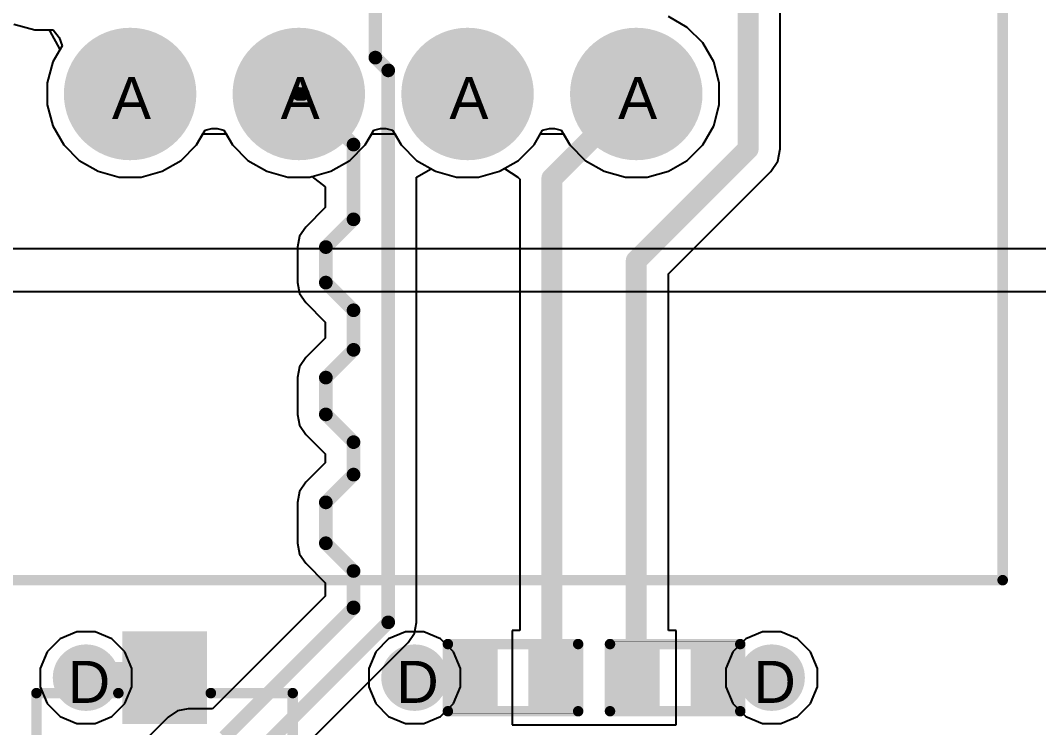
# Model space of a CAD drawing. Header units: inches. Extents: x 0 to 5401, y 0 to 5414.
# Drawn here: x 73.24 to 85.55, y 100.02 to 108.58 of the extents above; entities that cross this region are included whole.
import ezdxf

# ---------------------------------------------------------------- set-up
doc = ezdxf.new("R2010")
doc.units = ezdxf.units.IN
for name, color, linetype in [('Bottom Layer', 5, 'Continuous'), ('Bottom Solder', 6, 'Continuous'), ('Drill Drawing', 1, 'Continuous'), ('Layer 1', 16, 'Continuous'), ('Layer 2', 76, 'Continuous'), ('Multi-Layer', 9, 'Continuous'), ('Pad Holes', 156, 'Continuous'), ('Top Layer', 1, 'Continuous'), ('Top Overlay', 2, 'Continuous'), ('Top Paste', 8, 'Continuous'), ('Top Solder', 216, 'Continuous'), ('Via Holes', 16, 'Continuous')]:
    doc.layers.add(name, color=color, linetype=linetype)
doc.styles.add('Arial', font='', dxfattribs={"height": 0.2})
doc.styles.get('Arial').set_extended_font_data('Arial')

# ---------------------------------------------------------------- blocks, each defined once
blk = doc.blocks.new('R___0402_123')
at = {"layer": 'Top Layer'}
for points in [[(-0.699, -0.318), (-0.699, 0.318), (-0.241, 0.318), (-0.241, -0.318)], [(0.241, -0.318), (0.241, 0.318), (0.699, 0.318), (0.699, -0.318)]]:
    blk.add_hatch(color=1, dxfattribs=at).paths.add_polyline_path(points)
at = {"layer": 'Top Paste'}
for points in [[(-0.699, -0.318), (-0.699, 0.318), (-0.241, 0.318), (-0.241, -0.318)], [(0.241, -0.318), (0.241, 0.318), (0.699, 0.318), (0.699, -0.318)]]:
    blk.add_hatch(color=8, dxfattribs=at).paths.add_polyline_path(points)
at = {"layer": 'Top Solder'}
for points in [[(-0.754, -0.373), (-0.754, 0.373), (-0.186, 0.373), (-0.186, -0.373)], [(0.186, -0.373), (0.186, 0.373), (0.754, 0.373), (0.754, -0.373)]]:
    blk.add_hatch(color=216, dxfattribs=at).paths.add_polyline_path(points)
at = {"layer": 'Top Overlay'}
for points in [[(-0.787, -0.406, 0.127, 0.127, 0), (-0.787, 0.406, 0.127, 0.127, 0)], [(-0.787, 0.406, 0.127, 0.127, 0), (0.787, 0.406, 0.127, 0.127, 0)], [(0.787, -0.406, 0.127, 0.127, 0), (0.787, 0.406, 0.127, 0.127, 0)], [(-0.787, -0.406, 0.127, 0.127, 0), (0.787, -0.406, 0.127, 0.127, 0)], [(-0.813, -0.432, 0.00323, 0.00323, 0), (0.813, -0.432, 0.00323, 0.00323, 0)]]:
    blk.add_lwpolyline(points, format="xyseb", dxfattribs=at)
for points in [[(-0.819, 0.406, 0.0635, 0.0635, 1), (-0.756, 0.406, 0.0635, 0.0635, 1)], [(-0.819, 0.406, 0.0635, 0.0635, 1), (-0.756, 0.406, 0.0635, 0.0635, 1)], [(0.756, 0.406, 0.0635, 0.0635, 1), (0.819, 0.406, 0.0635, 0.0635, 1)], [(0.756, 0.406, 0.0635, 0.0635, 1), (0.819, 0.406, 0.0635, 0.0635, 1)], [(-0.819, -0.406, 0.0635, 0.0635, 1), (-0.756, -0.406, 0.0635, 0.0635, 1)], [(-0.819, -0.406, 0.0635, 0.0635, 1), (-0.756, -0.406, 0.0635, 0.0635, 1)], [(0.756, -0.406, 0.0635, 0.0635, 1), (0.819, -0.406, 0.0635, 0.0635, 1)], [(0.756, -0.406, 0.0635, 0.0635, 1), (0.819, -0.406, 0.0635, 0.0635, 1)], [(-0.814, -0.432, 0.00161, 0.00161, 1), (-0.812, -0.432, 0.00161, 0.00161, 1)], [(0.812, -0.432, 0.00161, 0.00161, 1), (0.814, -0.432, 0.00161, 0.00161, 1)]]:
    blk.add_lwpolyline(points, format="xyseb", close=True, dxfattribs=at)
blk = doc.blocks.new('R___0402_124')
at = {"layer": 'Top Layer'}
for points in [[(-0.699, -0.318), (-0.699, 0.318), (-0.241, 0.318), (-0.241, -0.318)], [(0.241, -0.318), (0.241, 0.318), (0.699, 0.318), (0.699, -0.318)]]:
    blk.add_hatch(color=1, dxfattribs=at).paths.add_polyline_path(points)
at = {"layer": 'Top Paste'}
for points in [[(-0.699, -0.318), (-0.699, 0.318), (-0.241, 0.318), (-0.241, -0.318)], [(0.241, -0.318), (0.241, 0.318), (0.699, 0.318), (0.699, -0.318)]]:
    blk.add_hatch(color=8, dxfattribs=at).paths.add_polyline_path(points)
at = {"layer": 'Top Solder'}
for points in [[(-0.754, -0.373), (-0.754, 0.373), (-0.186, 0.373), (-0.186, -0.373)], [(0.186, -0.373), (0.186, 0.373), (0.754, 0.373), (0.754, -0.373)]]:
    blk.add_hatch(color=216, dxfattribs=at).paths.add_polyline_path(points)
at = {"layer": 'Top Overlay'}
for points in [[(-0.787, 0.406, 0.127, 0.127, 0), (-0.787, -0.406, 0.127, 0.127, 0)], [(0.787, 0.406, 0.127, 0.127, 0), (-0.787, 0.406, 0.127, 0.127, 0)], [(0.787, 0.406, 0.127, 0.127, 0), (0.787, -0.406, 0.127, 0.127, 0)], [(0.787, -0.406, 0.127, 0.127, 0), (-0.787, -0.406, 0.127, 0.127, 0)], [(0.813, -0.432, 0.00323, 0.00323, 0), (-0.813, -0.432, 0.00323, 0.00323, 0)]]:
    blk.add_lwpolyline(points, format="xyseb", dxfattribs=at)
for points in [[(-0.819, 0.406, 0.0635, 0.0635, 1), (-0.756, 0.406, 0.0635, 0.0635, 1)], [(-0.819, 0.406, 0.0635, 0.0635, 1), (-0.756, 0.406, 0.0635, 0.0635, 1)], [(0.756, 0.406, 0.0635, 0.0635, 1), (0.819, 0.406, 0.0635, 0.0635, 1)], [(0.756, 0.406, 0.0635, 0.0635, 1), (0.819, 0.406, 0.0635, 0.0635, 1)], [(-0.819, -0.406, 0.0635, 0.0635, 1), (-0.756, -0.406, 0.0635, 0.0635, 1)], [(-0.819, -0.406, 0.0635, 0.0635, 1), (-0.756, -0.406, 0.0635, 0.0635, 1)], [(0.756, -0.406, 0.0635, 0.0635, 1), (0.819, -0.406, 0.0635, 0.0635, 1)], [(0.756, -0.406, 0.0635, 0.0635, 1), (0.819, -0.406, 0.0635, 0.0635, 1)], [(-0.814, -0.432, 0.00161, 0.00161, 1), (-0.812, -0.432, 0.00161, 0.00161, 1)], [(0.812, -0.432, 0.00161, 0.00161, 1), (0.814, -0.432, 0.00161, 0.00161, 1)]]:
    blk.add_lwpolyline(points, format="xyseb", close=True, dxfattribs=at)
blk = doc.blocks.new('X12ADIWA3DY1027_190')
at = {"layer": 'Bottom Layer'}
h = blk.add_hatch(color=5, dxfattribs=at)
edge = h.paths.add_edge_path()
edge.add_arc((-3.57, 2.16), 0.75, 0, 360)
h = blk.add_hatch(color=5, dxfattribs=at)
edge = h.paths.add_edge_path()
edge.add_arc((-1.53, 2.16), 0.75, 0, 360)
h = blk.add_hatch(color=5, dxfattribs=at)
edge = h.paths.add_edge_path()
edge.add_arc((0.51, 2.16), 0.75, 0, 360)
h = blk.add_hatch(color=5, dxfattribs=at)
edge = h.paths.add_edge_path()
edge.add_arc((2.55, 2.16), 0.75, 0, 360)
at = {"layer": 'Bottom Solder'}
h = blk.add_hatch(color=6, dxfattribs=at)
edge = h.paths.add_edge_path()
edge.add_arc((-3.57, 2.16), 0.801, 0, 360)
h = blk.add_hatch(color=6, dxfattribs=at)
edge = h.paths.add_edge_path()
edge.add_arc((-1.53, 2.16), 0.801, 0, 360)
h = blk.add_hatch(color=6, dxfattribs=at)
edge = h.paths.add_edge_path()
edge.add_arc((0.51, 2.16), 0.801, 0, 360)
h = blk.add_hatch(color=6, dxfattribs=at)
edge = h.paths.add_edge_path()
edge.add_arc((2.55, 2.16), 0.801, 0, 360)
at = {"layer": 'Layer 1'}
h = blk.add_hatch(color=16, dxfattribs=at)
edge = h.paths.add_edge_path()
edge.add_arc((-3.57, 2.16), 0.75, 0, 360)
h = blk.add_hatch(color=16, dxfattribs=at)
edge = h.paths.add_edge_path()
edge.add_arc((-1.53, 2.16), 0.75, 0, 360)
h = blk.add_hatch(color=16, dxfattribs=at)
edge = h.paths.add_edge_path()
edge.add_arc((0.51, 2.16), 0.75, 0, 360)
h = blk.add_hatch(color=16, dxfattribs=at)
edge = h.paths.add_edge_path()
edge.add_arc((2.55, 2.16), 0.75, 0, 360)
at = {"layer": 'Layer 2'}
h = blk.add_hatch(color=76, dxfattribs=at)
edge = h.paths.add_edge_path()
edge.add_arc((-3.57, 2.16), 0.75, 0, 360)
h = blk.add_hatch(color=76, dxfattribs=at)
edge = h.paths.add_edge_path()
edge.add_arc((-1.53, 2.16), 0.75, 0, 360)
h = blk.add_hatch(color=76, dxfattribs=at)
edge = h.paths.add_edge_path()
edge.add_arc((0.51, 2.16), 0.75, 0, 360)
h = blk.add_hatch(color=76, dxfattribs=at)
edge = h.paths.add_edge_path()
edge.add_arc((2.55, 2.16), 0.75, 0, 360)
at = {"layer": 'Multi-Layer'}
h = blk.add_hatch(color=9, dxfattribs=at)
edge = h.paths.add_edge_path()
edge.add_arc((-3.57, 2.16), 0.75, 0, 360)
h = blk.add_hatch(color=9, dxfattribs=at)
edge = h.paths.add_edge_path()
edge.add_arc((-1.53, 2.16), 0.75, 0, 360)
h = blk.add_hatch(color=9, dxfattribs=at)
edge = h.paths.add_edge_path()
edge.add_arc((0.51, 2.16), 0.75, 0, 360)
h = blk.add_hatch(color=9, dxfattribs=at)
edge = h.paths.add_edge_path()
edge.add_arc((2.55, 2.16), 0.75, 0, 360)
at = {"layer": 'Pad Holes'}
h = blk.add_hatch(color=7, dxfattribs=at)
edge = h.paths.add_edge_path()
edge.add_arc((-3.57, 2.16), 0.45, 0, 360)
h = blk.add_hatch(color=7, dxfattribs=at)
edge = h.paths.add_edge_path()
edge.add_arc((-1.53, 2.16), 0.45, 0, 360)
h = blk.add_hatch(color=7, dxfattribs=at)
edge = h.paths.add_edge_path()
edge.add_arc((0.51, 2.16), 0.45, 0, 360)
h = blk.add_hatch(color=7, dxfattribs=at)
edge = h.paths.add_edge_path()
edge.add_arc((2.55, 2.16), 0.45, 0, 360)
at = {"layer": 'Top Layer'}
h = blk.add_hatch(color=1, dxfattribs=at)
edge = h.paths.add_edge_path()
edge.add_arc((-3.57, 2.16), 0.75, 0, 360)
h = blk.add_hatch(color=1, dxfattribs=at)
edge = h.paths.add_edge_path()
edge.add_arc((-1.53, 2.16), 0.75, 0, 360)
h = blk.add_hatch(color=1, dxfattribs=at)
edge = h.paths.add_edge_path()
edge.add_arc((0.51, 2.16), 0.75, 0, 360)
h = blk.add_hatch(color=1, dxfattribs=at)
edge = h.paths.add_edge_path()
edge.add_arc((2.55, 2.16), 0.75, 0, 360)
at = {"layer": 'Top Solder'}
h = blk.add_hatch(color=216, dxfattribs=at)
edge = h.paths.add_edge_path()
edge.add_arc((-3.57, 2.16), 0.801, 0, 360)
h = blk.add_hatch(color=216, dxfattribs=at)
edge = h.paths.add_edge_path()
edge.add_arc((-1.53, 2.16), 0.801, 0, 360)
h = blk.add_hatch(color=216, dxfattribs=at)
edge = h.paths.add_edge_path()
edge.add_arc((0.51, 2.16), 0.801, 0, 360)
h = blk.add_hatch(color=216, dxfattribs=at)
edge = h.paths.add_edge_path()
edge.add_arc((2.55, 2.16), 0.801, 0, 360)
at = {"layer": 'Top Overlay'}
for points in [[(-8.001, 8.04, 0.127, 0.127, 0), (-8.001, -1.402, 0.127, 0.127, 0)], [(8, 8.04, 0.127, 0.127, 0), (-8, 8.04, 0.127, 0.127, 0)]]:
    blk.add_lwpolyline(points, format="xyseb", dxfattribs=at)
for points in [[(-8.033, 8.04, 0.0635, 0.0635, 1), (-7.969, 8.04, 0.0635, 0.0635, 1)], [(-8.032, 8.04, 0.0635, 0.0635, 1), (-7.968, 8.04, 0.0635, 0.0635, 1)]]:
    blk.add_lwpolyline(points, format="xyseb", close=True, dxfattribs=at)
blk = doc.blocks.new('SOT_23_221')
at = {"layer": 'Top Layer'}
for points in [[(-0.41, 1.46), (0.41, 1.46), (0.41, 0.54), (-0.41, 0.54)], [(-1.36, -0.54), (-0.54, -0.54), (-0.54, -1.46), (-1.36, -1.46)], [(0.54, -0.54), (1.36, -0.54), (1.36, -1.46), (0.54, -1.46)]]:
    blk.add_hatch(color=1, dxfattribs=at).paths.add_polyline_path(points)
at = {"layer": 'Top Paste'}
for points in [[(-0.41, 1.46), (0.41, 1.46), (0.41, 0.54), (-0.41, 0.54)], [(-1.36, -0.54), (-0.54, -0.54), (-0.54, -1.46), (-1.36, -1.46)], [(0.54, -0.54), (1.36, -0.54), (1.36, -1.46), (0.54, -1.46)]]:
    blk.add_hatch(color=8, dxfattribs=at).paths.add_polyline_path(points)
at = {"layer": 'Top Solder'}
for points in [[(-0.512, 1.562), (0.512, 1.562), (0.512, 0.438), (-0.512, 0.438)], [(-1.462, -0.438), (-0.438, -0.438), (-0.438, -1.562), (-1.462, -1.562)], [(0.438, -0.438), (1.462, -0.438), (1.462, -1.562), (0.438, -1.562)]]:
    blk.add_hatch(color=216, dxfattribs=at).paths.add_polyline_path(points)
at = {"layer": 'Top Overlay'}
for points in [[(-1.549, -0.584, 0.127, 0.127, 0), (-1.549, 0.813, 0.127, 0.127, 0)], [(-1.549, 0.813, 0.127, 0.127, 0), (-0.559, 0.813, 0.127, 0.127, 0)], [(0.559, 0.813, 0.127, 0.127, 0), (1.549, 0.813, 0.127, 0.127, 0)], [(1.549, -0.584, 0.127, 0.127, 0), (1.549, 0.813, 0.127, 0.127, 0)], [(-0.33, -0.787, 0.127, 0.127, 0), (0.33, -0.787, 0.127, 0.127, 0)], [(-1.676, -1.041, 0.127, 0.127, 0), (-1.549, -1.168, 0.127, 0.127, 0)], [(-1.676, -1.295, 0.127, 0.127, 0), (-1.676, -1.041, 0.127, 0.127, 0)], [(-1.676, -1.295, 0.127, 0.127, 0), (-1.549, -1.168, 0.127, 0.127, 0)]]:
    blk.add_lwpolyline(points, format="xyseb", dxfattribs=at)
for points in [[(-1.581, 0.813, 0.0635, 0.0635, 1), (-1.518, 0.813, 0.0635, 0.0635, 1)], [(-1.581, 0.813, 0.0635, 0.0635, 1), (-1.518, 0.813, 0.0635, 0.0635, 1)], [(-0.591, 0.813, 0.0635, 0.0635, 1), (-0.527, 0.813, 0.0635, 0.0635, 1)], [(0.527, 0.813, 0.0635, 0.0635, 1), (0.591, 0.813, 0.0635, 0.0635, 1)], [(1.518, 0.813, 0.0635, 0.0635, 1), (1.581, 0.813, 0.0635, 0.0635, 1)], [(1.518, 0.813, 0.0635, 0.0635, 1), (1.581, 0.813, 0.0635, 0.0635, 1)], [(-1.581, -0.584, 0.0635, 0.0635, 1), (-1.518, -0.584, 0.0635, 0.0635, 1)], [(1.518, -0.584, 0.0635, 0.0635, 1), (1.581, -0.584, 0.0635, 0.0635, 1)], [(-0.362, -0.787, 0.0635, 0.0635, 1), (-0.298, -0.787, 0.0635, 0.0635, 1)], [(0.298, -0.787, 0.0635, 0.0635, 1), (0.362, -0.787, 0.0635, 0.0635, 1)], [(-1.708, -1.041, 0.0635, 0.0635, 1), (-1.645, -1.041, 0.0635, 0.0635, 1)], [(-1.708, -1.041, 0.0635, 0.0635, 1), (-1.645, -1.041, 0.0635, 0.0635, 1)], [(-1.581, -1.168, 0.0635, 0.0635, 1), (-1.518, -1.168, 0.0635, 0.0635, 1)], [(-1.581, -1.168, 0.0635, 0.0635, 1), (-1.518, -1.168, 0.0635, 0.0635, 1)], [(-1.708, -1.295, 0.0635, 0.0635, 1), (-1.645, -1.295, 0.0635, 0.0635, 1)], [(-1.708, -1.295, 0.0635, 0.0635, 1), (-1.645, -1.295, 0.0635, 0.0635, 1)]]:
    blk.add_lwpolyline(points, format="xyseb", close=True, dxfattribs=at)

msp = doc.modelspace()

# ---------------------------------------------------------------- hatches: boundary and pattern name
at = {"layer": 'Bottom Layer'}
h = msp.add_hatch(color=5, dxfattribs=at)
edge = h.paths.add_edge_path()
edge.add_arc((74.031, 100.628), 0.3, 0, 360)
h = msp.add_hatch(color=5, dxfattribs=at)
edge = h.paths.add_edge_path()
edge.add_arc((78.003, 100.628), 0.3, 0, 360)
h = msp.add_hatch(color=5, dxfattribs=at)
edge = h.paths.add_edge_path()
edge.add_arc((82.321, 100.628), 0.3, 0, 360)
at = {"layer": 'Bottom Solder'}
h = msp.add_hatch(color=6, dxfattribs=at)
edge = h.paths.add_edge_path()
edge.add_arc((74.031, 100.628), 0.402, 0, 360)
h = msp.add_hatch(color=6, dxfattribs=at)
edge = h.paths.add_edge_path()
edge.add_arc((78.003, 100.628), 0.402, 0, 360)
h = msp.add_hatch(color=6, dxfattribs=at)
edge = h.paths.add_edge_path()
edge.add_arc((82.321, 100.628), 0.402, 0, 360)
at = {"layer": 'Layer 1'}
h = msp.add_hatch(color=16, dxfattribs=at)
edge = h.paths.add_edge_path()
edge.add_arc((74.031, 100.628), 0.3, 0, 360)
h = msp.add_hatch(color=16, dxfattribs=at)
edge = h.paths.add_edge_path()
edge.add_arc((78.003, 100.628), 0.3, 0, 360)
h = msp.add_hatch(color=16, dxfattribs=at)
edge = h.paths.add_edge_path()
edge.add_arc((82.321, 100.628), 0.3, 0, 360)
at = {"layer": 'Layer 2'}
h = msp.add_hatch(color=76, dxfattribs=at)
edge = h.paths.add_edge_path()
edge.add_arc((74.031, 100.628), 0.3, 0, 360)
h = msp.add_hatch(color=76, dxfattribs=at)
edge = h.paths.add_edge_path()
edge.add_arc((78.003, 100.628), 0.3, 0, 360)
h = msp.add_hatch(color=76, dxfattribs=at)
edge = h.paths.add_edge_path()
edge.add_arc((82.321, 100.628), 0.3, 0, 360)
at = {"layer": 'Top Layer'}
h = msp.add_hatch(color=1, dxfattribs=at)
edge = h.paths.add_edge_path()
edge.add_arc((74.031, 100.628), 0.3, 0, 360)
h = msp.add_hatch(color=1, dxfattribs=at)
edge = h.paths.add_edge_path()
edge.add_arc((78.003, 100.628), 0.3, 0, 360)
h = msp.add_hatch(color=1, dxfattribs=at)
edge = h.paths.add_edge_path()
edge.add_arc((82.321, 100.628), 0.3, 0, 360)
at = {"layer": 'Top Solder'}
h = msp.add_hatch(color=216, dxfattribs=at)
edge = h.paths.add_edge_path()
edge.add_arc((74.031, 100.628), 0.402, 0, 360)
h = msp.add_hatch(color=216, dxfattribs=at)
edge = h.paths.add_edge_path()
edge.add_arc((78.003, 100.628), 0.402, 0, 360)
h = msp.add_hatch(color=216, dxfattribs=at)
edge = h.paths.add_edge_path()
edge.add_arc((82.321, 100.628), 0.402, 0, 360)
at = {"layer": 'Via Holes'}
h = msp.add_hatch(color=7, dxfattribs=at)
edge = h.paths.add_edge_path()
edge.add_arc((74.031, 100.628), 0.15, 0, 360)
h = msp.add_hatch(color=7, dxfattribs=at)
edge = h.paths.add_edge_path()
edge.add_arc((78.003, 100.628), 0.15, 0, 360)
h = msp.add_hatch(color=7, dxfattribs=at)
edge = h.paths.add_edge_path()
edge.add_arc((82.321, 100.628), 0.15, 0, 360)

# ---------------------------------------------------------------- linework, layer by layer
at = {"layer": 'Bottom Layer'}
for p, q in [((81.301, 108.491), (81.072, 108.623)), ((73.157, 108.532), (73.412, 108.463)), ((81.488, 108.304), (81.301, 108.491)), ((73.412, 108.463), (73.633, 108.463)), ((73.633, 108.463), (73.708, 108.37)), ((73.708, 108.37), (73.742, 108.27)), ((73.742, 108.27), (73.629, 108.075)), ((81.62, 108.075), (81.488, 108.304)), ((73.629, 108.075), (73.56, 107.82)), ((81.688, 107.82), (81.62, 108.075)), ((73.56, 107.82), (73.56, 107.555)), ((81.688, 107.555), (81.688, 107.82)), ((73.56, 107.555), (73.629, 107.3)), ((81.62, 107.3), (81.688, 107.555)), ((73.629, 107.3), (73.761, 107.071)), ((75.368, 107.071), (75.472, 107.251)), ((75.472, 107.251), (75.553, 107.271)), ((75.553, 107.271), (75.616, 107.271)), ((75.616, 107.271), (75.697, 107.251)), ((75.697, 107.251), (75.801, 107.071)), ((77.408, 107.071), (77.512, 107.251)), ((77.512, 107.251), (77.593, 107.271)), ((77.593, 107.271), (77.656, 107.271)), ((77.656, 107.271), (77.737, 107.251)), ((77.737, 107.251), (77.841, 107.071)), ((79.448, 107.071), (79.552, 107.251)), ((79.552, 107.251), (79.633, 107.271)), ((79.633, 107.271), (79.696, 107.271)), ((79.696, 107.271), (79.777, 107.251)), ((79.777, 107.251), (79.881, 107.071)), ((81.488, 107.071), (81.62, 107.3)), ((73.761, 107.071), (73.948, 106.884)), ((75.181, 106.884), (75.368, 107.071)), ((75.801, 107.071), (75.988, 106.884)), ((77.221, 106.884), (77.408, 107.071)), ((77.841, 107.071), (78.028, 106.884)), ((79.261, 106.884), (79.448, 107.071)), ((79.881, 107.071), (80.068, 106.884)), ((81.301, 106.884), (81.488, 107.071)), ((73.948, 106.884), (74.177, 106.752)), ((74.952, 106.752), (75.181, 106.884)), ((75.988, 106.884), (76.217, 106.752)), ((76.992, 106.752), (77.221, 106.884)), ((78.028, 106.884), (78.257, 106.752)), ((79.032, 106.752), (79.261, 106.884)), ((80.068, 106.884), (80.297, 106.752)), ((81.072, 106.752), (81.301, 106.884)), ((74.177, 106.752), (74.432, 106.683)), ((74.697, 106.683), (74.952, 106.752)), ((76.217, 106.752), (76.472, 106.683)), ((76.737, 106.683), (76.992, 106.752)), ((78.257, 106.752), (78.512, 106.683)), ((78.777, 106.683), (79.032, 106.752)), ((80.297, 106.752), (80.552, 106.683)), ((80.817, 106.683), (81.072, 106.752)), ((74.432, 106.683), (74.697, 106.683)), ((76.472, 106.683), (76.737, 106.683)), ((78.512, 106.683), (78.777, 106.683)), ((80.552, 106.683), (80.817, 106.683))]:
    msp.add_line(p, q, dxfattribs=at)
at = {"layer": 'Layer 1'}
for p, q in [((81.301, 108.491), (81.072, 108.623)), ((73.157, 108.532), (73.412, 108.463)), ((81.488, 108.304), (81.301, 108.491)), ((73.412, 108.463), (73.573, 108.463)), ((73.573, 108.463), (73.593, 108.447)), ((73.593, 108.447), (73.712, 108.232)), ((73.712, 108.232), (73.714, 108.222)), ((81.62, 108.075), (81.488, 108.304)), ((73.714, 108.222), (73.629, 108.075)), ((73.629, 108.075), (73.56, 107.82)), ((81.688, 107.82), (81.62, 108.075)), ((73.56, 107.82), (73.56, 107.555)), ((81.688, 107.555), (81.688, 107.82)), ((73.56, 107.555), (73.629, 107.3)), ((81.62, 107.3), (81.688, 107.555)), ((73.629, 107.3), (73.761, 107.071)), ((81.488, 107.071), (81.62, 107.3)), ((75.368, 107.071), (75.445, 107.204)), ((75.445, 107.204), (75.724, 107.204)), ((75.724, 107.204), (75.801, 107.071)), ((77.408, 107.071), (77.485, 107.204)), ((77.485, 107.204), (77.764, 107.204)), ((77.764, 107.204), (77.841, 107.071)), ((79.448, 107.071), (79.525, 107.204)), ((79.525, 107.204), (79.804, 107.204)), ((79.804, 107.204), (79.881, 107.071)), ((73.761, 107.071), (73.948, 106.884)), ((75.181, 106.884), (75.368, 107.071)), ((75.801, 107.071), (75.988, 106.884)), ((77.221, 106.884), (77.408, 107.071)), ((77.841, 107.071), (78.028, 106.884)), ((79.261, 106.884), (79.448, 107.071)), ((79.881, 107.071), (80.068, 106.884)), ((81.301, 106.884), (81.488, 107.071)), ((73.948, 106.884), (74.177, 106.752)), ((74.952, 106.752), (75.181, 106.884)), ((75.988, 106.884), (76.217, 106.752)), ((76.992, 106.752), (77.221, 106.884)), ((78.028, 106.884), (78.257, 106.752)), ((79.032, 106.752), (79.261, 106.884)), ((80.068, 106.884), (80.297, 106.752)), ((81.072, 106.752), (81.301, 106.884)), ((74.177, 106.752), (74.432, 106.683)), ((74.697, 106.683), (74.952, 106.752)), ((76.217, 106.752), (76.472, 106.683)), ((76.737, 106.683), (76.992, 106.752)), ((78.257, 106.752), (78.512, 106.683)), ((78.777, 106.683), (79.032, 106.752)), ((80.297, 106.752), (80.552, 106.683)), ((80.817, 106.683), (81.072, 106.752)), ((74.432, 106.683), (74.697, 106.683)), ((76.472, 106.683), (76.737, 106.683)), ((78.512, 106.683), (78.777, 106.683)), ((80.552, 106.683), (80.817, 106.683)), ((92.939, 105.816), (8.239, 105.816)), ((9.428, 105.298), (92.421, 105.298))]:
    msp.add_line(p, q, dxfattribs=at)
at = {"layer": 'Layer 2'}
for p, q in [((81.301, 108.491), (81.072, 108.623)), ((73.157, 108.532), (73.412, 108.463)), ((81.488, 108.304), (81.301, 108.491)), ((73.412, 108.463), (73.573, 108.463)), ((73.573, 108.463), (73.593, 108.447)), ((73.593, 108.447), (73.712, 108.232)), ((73.712, 108.232), (73.714, 108.222)), ((81.62, 108.075), (81.488, 108.304)), ((73.714, 108.222), (73.629, 108.075)), ((73.629, 108.075), (73.56, 107.82)), ((81.688, 107.82), (81.62, 108.075)), ((73.56, 107.82), (73.56, 107.555)), ((81.688, 107.555), (81.688, 107.82)), ((73.56, 107.555), (73.629, 107.3)), ((81.62, 107.3), (81.688, 107.555)), ((73.629, 107.3), (73.761, 107.071)), ((81.488, 107.071), (81.62, 107.3)), ((75.368, 107.071), (75.445, 107.204)), ((75.445, 107.204), (75.724, 107.204)), ((75.724, 107.204), (75.801, 107.071)), ((77.408, 107.071), (77.485, 107.204)), ((77.485, 107.204), (77.764, 107.204)), ((77.764, 107.204), (77.841, 107.071)), ((79.448, 107.071), (79.525, 107.204)), ((79.525, 107.204), (79.804, 107.204)), ((79.804, 107.204), (79.881, 107.071)), ((73.761, 107.071), (73.948, 106.884)), ((75.181, 106.884), (75.368, 107.071)), ((75.801, 107.071), (75.988, 106.884)), ((77.221, 106.884), (77.408, 107.071)), ((77.841, 107.071), (78.028, 106.884)), ((79.261, 106.884), (79.448, 107.071)), ((79.881, 107.071), (80.068, 106.884)), ((81.301, 106.884), (81.488, 107.071)), ((73.948, 106.884), (74.177, 106.752)), ((74.952, 106.752), (75.181, 106.884)), ((75.988, 106.884), (76.217, 106.752)), ((76.992, 106.752), (77.221, 106.884)), ((78.028, 106.884), (78.257, 106.752)), ((79.032, 106.752), (79.261, 106.884)), ((80.068, 106.884), (80.297, 106.752)), ((81.072, 106.752), (81.301, 106.884)), ((74.177, 106.752), (74.432, 106.683)), ((74.697, 106.683), (74.952, 106.752)), ((76.217, 106.752), (76.472, 106.683)), ((76.737, 106.683), (76.992, 106.752)), ((78.257, 106.752), (78.512, 106.683)), ((78.777, 106.683), (79.032, 106.752)), ((80.297, 106.752), (80.552, 106.683)), ((80.817, 106.683), (81.072, 106.752)), ((74.432, 106.683), (74.697, 106.683)), ((76.472, 106.683), (76.737, 106.683)), ((78.512, 106.683), (78.777, 106.683)), ((80.552, 106.683), (80.817, 106.683)), ((73.717, 101.098), (73.561, 100.942)), ((73.921, 101.182), (73.717, 101.098)), ((74.141, 101.182), (73.921, 101.182)), ((74.345, 101.098), (74.141, 101.182)), ((74.5, 100.942), (74.345, 101.098)), ((77.69, 101.098), (77.534, 100.942)), ((77.893, 101.182), (77.69, 101.098)), ((78.114, 101.182), (77.893, 101.182)), ((78.317, 101.098), (78.114, 101.182)), ((78.473, 100.942), (78.317, 101.098)), ((82.008, 101.098), (81.852, 100.942)), ((82.211, 101.182), (82.008, 101.098)), ((82.432, 101.182), (82.211, 101.182)), ((82.635, 101.098), (82.432, 101.182)), ((82.791, 100.942), (82.635, 101.098)), ((73.561, 100.942), (73.477, 100.738)), ((74.585, 100.738), (74.5, 100.942)), ((77.534, 100.942), (77.449, 100.738)), ((78.557, 100.738), (78.473, 100.942)), ((81.852, 100.942), (81.767, 100.738)), ((82.875, 100.738), (82.791, 100.942)), ((73.477, 100.738), (73.477, 100.518)), ((74.585, 100.518), (74.585, 100.738)), ((77.449, 100.738), (77.449, 100.518)), ((78.557, 100.518), (78.557, 100.738)), ((81.767, 100.738), (81.767, 100.518)), ((82.875, 100.518), (82.875, 100.738)), ((73.477, 100.518), (73.561, 100.314)), ((74.5, 100.314), (74.585, 100.518)), ((77.449, 100.518), (77.534, 100.314)), ((78.473, 100.314), (78.557, 100.518)), ((81.767, 100.518), (81.852, 100.314)), ((82.791, 100.314), (82.875, 100.518)), ((73.561, 100.314), (73.717, 100.159)), ((74.345, 100.159), (74.5, 100.314)), ((77.534, 100.314), (77.69, 100.159)), ((78.317, 100.159), (78.473, 100.314)), ((81.852, 100.314), (82.008, 100.159)), ((82.635, 100.159), (82.791, 100.314)), ((73.717, 100.159), (73.921, 100.074)), ((74.141, 100.074), (74.345, 100.159)), ((77.69, 100.159), (77.893, 100.074)), ((78.114, 100.074), (78.317, 100.159)), ((82.008, 100.159), (82.211, 100.074)), ((82.432, 100.074), (82.635, 100.159)), ((73.921, 100.074), (74.141, 100.074)), ((77.893, 100.074), (78.114, 100.074)), ((82.211, 100.074), (82.432, 100.074))]:
    msp.add_line(p, q, dxfattribs=at)
at = {"layer": 'Top Layer'}
for p, q in [((82.425, 107.023), (82.425, 109.01)), ((73.157, 108.532), (73.412, 108.463)), ((73.412, 108.463), (73.633, 108.463)), ((73.633, 108.463), (73.708, 108.37)), ((73.708, 108.37), (73.742, 108.27)), ((73.742, 108.27), (73.629, 108.075)), ((73.629, 108.075), (73.56, 107.82)), ((73.56, 107.82), (73.56, 107.555)), ((73.56, 107.555), (73.629, 107.3)), ((73.629, 107.3), (73.761, 107.071)), ((75.368, 107.071), (75.472, 107.251)), ((75.472, 107.251), (75.553, 107.271)), ((75.553, 107.271), (75.616, 107.271)), ((75.616, 107.271), (75.697, 107.251)), ((75.697, 107.251), (75.801, 107.071)), ((73.761, 107.071), (73.948, 106.884)), ((75.181, 106.884), (75.368, 107.071)), ((75.801, 107.071), (75.988, 106.884)), ((82.395, 106.874), (82.425, 107.023)), ((73.948, 106.884), (74.177, 106.752)), ((74.952, 106.752), (75.181, 106.884)), ((75.988, 106.884), (76.217, 106.752)), ((82.311, 106.748), (82.395, 106.874)), ((74.177, 106.752), (74.432, 106.683)), ((74.697, 106.683), (74.952, 106.752)), ((76.217, 106.752), (76.472, 106.683)), ((78.028, 106.681), (78.204, 106.782)), ((78.204, 106.782), (78.257, 106.752)), ((78.257, 106.752), (78.512, 106.683)), ((78.777, 106.683), (79.032, 106.752)), ((79.032, 106.752), (79.092, 106.787)), ((79.092, 106.787), (79.252, 106.683)), ((81.073, 105.51), (82.311, 106.748)), ((74.432, 106.683), (74.697, 106.683)), ((76.472, 106.683), (76.737, 106.683)), ((76.737, 106.683), (76.761, 106.69)), ((76.761, 106.69), (76.923, 106.566)), ((78.028, 101.297), (78.028, 106.681)), ((78.512, 106.683), (78.777, 106.683)), ((79.252, 106.683), (79.276, 106.658)), ((79.276, 106.658), (79.276, 101.2)), ((76.923, 106.566), (76.923, 106.313)), ((76.923, 106.313), (76.688, 106.078)), ((76.688, 106.078), (76.613, 105.966)), ((76.613, 105.966), (76.587, 105.835)), ((76.587, 105.835), (76.587, 105.406)), ((76.587, 105.406), (76.613, 105.275)), ((81.073, 101.2), (81.073, 105.51)), ((76.613, 105.275), (76.688, 105.164)), ((76.688, 105.164), (76.923, 104.929)), ((76.923, 104.929), (76.923, 104.735)), ((76.923, 104.735), (76.688, 104.5)), ((76.688, 104.5), (76.613, 104.389)), ((76.613, 104.389), (76.587, 104.257)), ((76.587, 104.257), (76.587, 103.812)), ((76.587, 103.812), (76.613, 103.68)), ((76.613, 103.68), (76.688, 103.569)), ((76.688, 103.569), (76.923, 103.334)), ((76.923, 103.334), (76.923, 103.226)), ((76.923, 103.226), (76.688, 102.991)), ((76.688, 102.991), (76.613, 102.88)), ((76.613, 102.88), (76.587, 102.748)), ((76.587, 102.748), (76.587, 102.254)), ((76.587, 102.254), (76.613, 102.122)), ((76.613, 102.122), (76.688, 102.011)), ((76.688, 102.011), (76.923, 101.776)), ((76.923, 101.776), (76.923, 101.613)), ((76.923, 101.613), (75.561, 100.251)), ((78.002, 101.166), (78.028, 101.297)), ((77.927, 101.054), (78.002, 101.166)), ((79.276, 101.2), (79.182, 101.2)), ((79.182, 101.2), (79.182, 100.057)), ((81.167, 101.2), (81.073, 101.2)), ((81.167, 100.057), (81.167, 101.2)), ((76.403, 99.53), (77.927, 101.054)), ((75.135, 100.225), (75.024, 100.15)), ((75.266, 100.251), (75.135, 100.225)), ((75.561, 100.251), (75.266, 100.251)), ((75.024, 100.15), (74.529, 99.655)), ((79.182, 100.057), (80.147, 100.057)), ((80.147, 100.057), (80.147, 100.057)), ((80.147, 100.057), (80.202, 100.057)), ((80.202, 100.057), (80.202, 100.057)), ((80.202, 100.057), (81.167, 100.057))]:
    msp.add_line(p, q, dxfattribs=at)
for points in [[(77.529, 108.127, 0.165, 0.165, 0), (77.529, 109.372, 0.165, 0.165, 0)], [(82.036, 107.023, 0.254, 0.254, 0), (82.036, 109.01, 0.254, 0.254, 0)], [(77.529, 108.127, 0.165, 0.165, 0), (77.685, 107.972, 0.165, 0.165, 0)], [(77.685, 101.297, 0.165, 0.165, 0), (77.685, 107.972, 0.165, 0.165, 0)], [(76.604, 107.687, 0.165, 0.165, 0), (76.653, 107.687, 0.165, 0.165, 0)], [(76.653, 107.687, 0.165, 0.165, 0), (77.266, 107.075, 0.165, 0.165, 0)], [(79.664, 106.667, 0.254, 0.254, 0), (80.684, 107.687, 0.254, 0.254, 0)], [(77.266, 106.171, 0.165, 0.165, 0), (77.266, 107.075, 0.165, 0.165, 0)], [(80.684, 105.671, 0.254, 0.254, 0), (82.036, 107.023, 0.254, 0.254, 0)], [(79.664, 100.628, 0.254, 0.254, 0), (79.664, 106.667, 0.254, 0.254, 0)], [(76.93, 105.835, 0.165, 0.165, 0), (77.266, 106.171, 0.165, 0.165, 0)], [(76.93, 105.406, 0.165, 0.165, 0), (76.93, 105.835, 0.165, 0.165, 0)], [(80.684, 100.628, 0.254, 0.254, 0), (80.684, 105.671, 0.254, 0.254, 0)], [(76.93, 105.406, 0.165, 0.165, 0), (77.266, 105.071, 0.165, 0.165, 0)], [(77.266, 104.593, 0.165, 0.165, 0), (77.266, 105.071, 0.165, 0.165, 0)], [(76.93, 104.257, 0.165, 0.165, 0), (77.266, 104.593, 0.165, 0.165, 0)], [(76.93, 103.812, 0.165, 0.165, 0), (76.93, 104.257, 0.165, 0.165, 0)], [(76.93, 103.812, 0.165, 0.165, 0), (77.266, 103.476, 0.165, 0.165, 0)], [(77.266, 103.084, 0.165, 0.165, 0), (77.266, 103.476, 0.165, 0.165, 0)], [(76.93, 102.748, 0.165, 0.165, 0), (77.266, 103.084, 0.165, 0.165, 0)], [(76.93, 102.254, 0.165, 0.165, 0), (76.93, 102.748, 0.165, 0.165, 0)], [(76.93, 102.254, 0.165, 0.165, 0), (77.266, 101.918, 0.165, 0.165, 0)], [(77.266, 101.478, 0.165, 0.165, 0), (77.266, 101.918, 0.165, 0.165, 0)], [(75.703, 99.908, 0.165, 0.165, 0), (77.266, 101.47, 0.165, 0.165, 0)], [(75.877, 99.489, 0.165, 0.165, 0), (77.685, 101.297, 0.165, 0.165, 0)], [(74.031, 100.628, 0.381, 0.381, 0), (74.981, 100.628, 0.381, 0.381, 0)], [(78.003, 100.628, 0.381, 0.381, 0), (78.725, 100.628, 0.381, 0.381, 0)], [(81.624, 100.628, 0.381, 0.381, 0), (82.321, 100.628, 0.381, 0.381, 0)]]:
    msp.add_lwpolyline(points, format="xyseb", dxfattribs=at)
for points in [[(77.488, 108.127, 0.0825, 0.0825, 1), (77.571, 108.127, 0.0825, 0.0825, 1)], [(77.488, 108.127, 0.0825, 0.0825, 1), (77.571, 108.127, 0.0825, 0.0825, 1)], [(77.644, 107.972, 0.0825, 0.0825, 1), (77.726, 107.972, 0.0825, 0.0825, 1)], [(77.644, 107.972, 0.0825, 0.0825, 1), (77.726, 107.972, 0.0825, 0.0825, 1)], [(76.563, 107.687, 0.0825, 0.0825, 1), (76.646, 107.687, 0.0825, 0.0825, 1)], [(76.612, 107.687, 0.0825, 0.0825, 1), (76.694, 107.687, 0.0825, 0.0825, 1)], [(76.612, 107.687, 0.0825, 0.0825, 1), (76.694, 107.687, 0.0825, 0.0825, 1)], [(80.621, 107.687, 0.127, 0.127, 1), (80.748, 107.687, 0.127, 0.127, 1)], [(77.224, 107.075, 0.0825, 0.0825, 1), (77.307, 107.075, 0.0825, 0.0825, 1)], [(77.224, 107.075, 0.0825, 0.0825, 1), (77.307, 107.075, 0.0825, 0.0825, 1)], [(81.973, 107.023, 0.127, 0.127, 1), (82.1, 107.023, 0.127, 0.127, 1)], [(81.973, 107.023, 0.127, 0.127, 1), (82.1, 107.023, 0.127, 0.127, 1)], [(79.601, 106.667, 0.127, 0.127, 1), (79.728, 106.667, 0.127, 0.127, 1)], [(79.601, 106.667, 0.127, 0.127, 1), (79.728, 106.667, 0.127, 0.127, 1)], [(77.224, 106.171, 0.0825, 0.0825, 1), (77.307, 106.171, 0.0825, 0.0825, 1)], [(77.224, 106.171, 0.0825, 0.0825, 1), (77.307, 106.171, 0.0825, 0.0825, 1)], [(76.889, 105.835, 0.0825, 0.0825, 1), (76.972, 105.835, 0.0825, 0.0825, 1)], [(76.889, 105.835, 0.0825, 0.0825, 1), (76.972, 105.835, 0.0825, 0.0825, 1)], [(80.621, 105.671, 0.127, 0.127, 1), (80.748, 105.671, 0.127, 0.127, 1)], [(80.621, 105.671, 0.127, 0.127, 1), (80.748, 105.671, 0.127, 0.127, 1)], [(76.889, 105.406, 0.0825, 0.0825, 1), (76.972, 105.406, 0.0825, 0.0825, 1)], [(76.889, 105.406, 0.0825, 0.0825, 1), (76.972, 105.406, 0.0825, 0.0825, 1)], [(77.224, 105.071, 0.0825, 0.0825, 1), (77.307, 105.071, 0.0825, 0.0825, 1)], [(77.224, 105.071, 0.0825, 0.0825, 1), (77.307, 105.071, 0.0825, 0.0825, 1)], [(77.224, 104.593, 0.0825, 0.0825, 1), (77.307, 104.593, 0.0825, 0.0825, 1)], [(77.224, 104.593, 0.0825, 0.0825, 1), (77.307, 104.593, 0.0825, 0.0825, 1)], [(76.889, 104.257, 0.0825, 0.0825, 1), (76.972, 104.257, 0.0825, 0.0825, 1)], [(76.889, 104.257, 0.0825, 0.0825, 1), (76.972, 104.257, 0.0825, 0.0825, 1)], [(76.889, 103.812, 0.0825, 0.0825, 1), (76.972, 103.812, 0.0825, 0.0825, 1)], [(76.889, 103.812, 0.0825, 0.0825, 1), (76.972, 103.812, 0.0825, 0.0825, 1)], [(77.224, 103.476, 0.0825, 0.0825, 1), (77.307, 103.476, 0.0825, 0.0825, 1)], [(77.224, 103.476, 0.0825, 0.0825, 1), (77.307, 103.476, 0.0825, 0.0825, 1)], [(77.224, 103.084, 0.0825, 0.0825, 1), (77.307, 103.084, 0.0825, 0.0825, 1)], [(77.224, 103.084, 0.0825, 0.0825, 1), (77.307, 103.084, 0.0825, 0.0825, 1)], [(76.889, 102.748, 0.0825, 0.0825, 1), (76.972, 102.748, 0.0825, 0.0825, 1)], [(76.889, 102.748, 0.0825, 0.0825, 1), (76.972, 102.748, 0.0825, 0.0825, 1)], [(76.889, 102.254, 0.0825, 0.0825, 1), (76.972, 102.254, 0.0825, 0.0825, 1)], [(76.889, 102.254, 0.0825, 0.0825, 1), (76.972, 102.254, 0.0825, 0.0825, 1)], [(77.224, 101.918, 0.0825, 0.0825, 1), (77.307, 101.918, 0.0825, 0.0825, 1)], [(77.224, 101.918, 0.0825, 0.0825, 1), (77.307, 101.918, 0.0825, 0.0825, 1)], [(77.224, 101.478, 0.0825, 0.0825, 1), (77.307, 101.478, 0.0825, 0.0825, 1)], [(77.224, 101.47, 0.0825, 0.0825, 1), (77.307, 101.47, 0.0825, 0.0825, 1)], [(77.644, 101.297, 0.0825, 0.0825, 1), (77.726, 101.297, 0.0825, 0.0825, 1)], [(77.644, 101.297, 0.0825, 0.0825, 1), (77.726, 101.297, 0.0825, 0.0825, 1)], [(73.936, 100.628, 0.191, 0.191, 1), (74.126, 100.628, 0.191, 0.191, 1)], [(74.886, 100.628, 0.191, 0.191, 1), (75.076, 100.628, 0.191, 0.191, 1)], [(77.908, 100.628, 0.191, 0.191, 1), (78.099, 100.628, 0.191, 0.191, 1)], [(78.629, 100.628, 0.191, 0.191, 1), (78.82, 100.628, 0.191, 0.191, 1)], [(79.601, 100.628, 0.127, 0.127, 1), (79.728, 100.628, 0.127, 0.127, 1)], [(80.621, 100.628, 0.127, 0.127, 1), (80.748, 100.628, 0.127, 0.127, 1)], [(81.529, 100.628, 0.191, 0.191, 1), (81.719, 100.628, 0.191, 0.191, 1)], [(82.226, 100.628, 0.191, 0.191, 1), (82.417, 100.628, 0.191, 0.191, 1)]]:
    msp.add_lwpolyline(points, format="xyseb", close=True, dxfattribs=at)

# ---------------------------------------------------------------- block references
at = {"rotation": 180}
for name, p in [('X12ADIWA3DY1027_190', (77.114, 109.847)), ('R___0402_124', (81.154, 100.628))]:
    msp.add_blockref(name, p, dxfattribs=at)
for name, p in [('SOT_23_221', (74.981, 99.628)), ('R___0402_123', (79.194, 100.628))]:
    msp.add_blockref(name, p)

# ---------------------------------------------------------------- texts
at = {"layer": 'Drill Drawing', "style": 'Arial'}
for s, p in [('A', (74.344, 107.383)), ('A', (76.384, 107.383)), ('A', (78.424, 107.383)), ('A', (80.464, 107.383)), ('D', (73.811, 100.323)), ('D', (77.783, 100.323)), ('D', (82.101, 100.323))]:
    msp.add_text(s, height=0.508, dxfattribs=at).set_placement(p)

doc.saveas('drawing.dxf')
